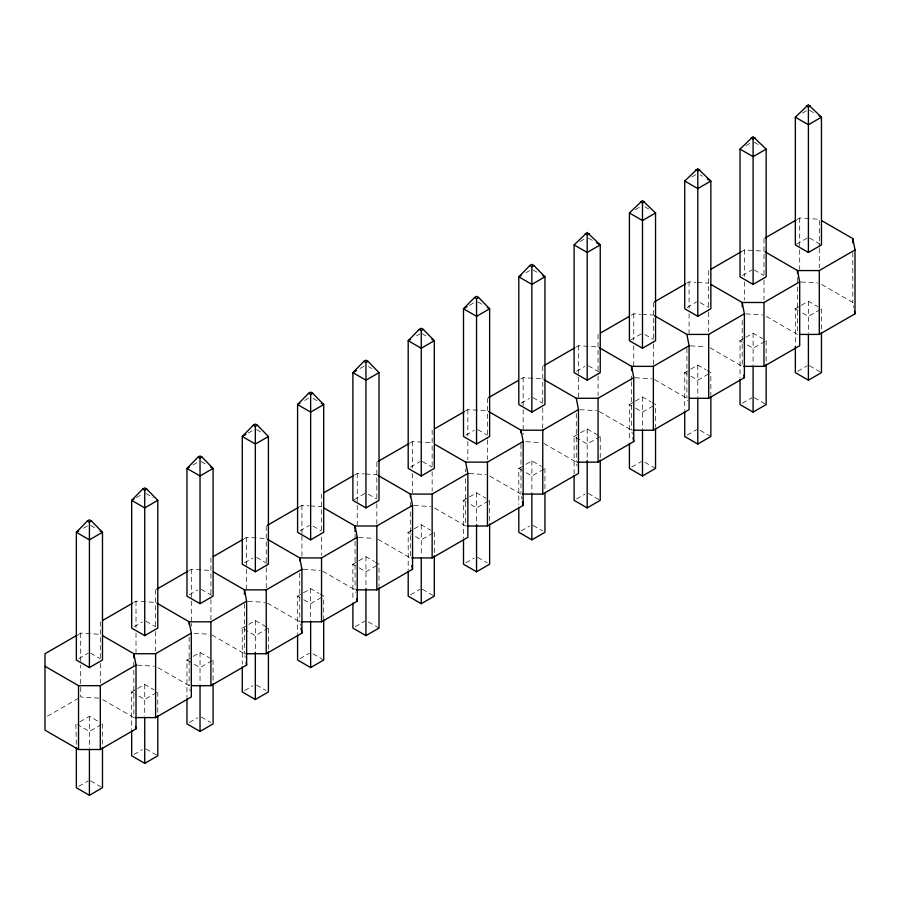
<?xml version="1.0" encoding="UTF-8"?>
<svg xmlns="http://www.w3.org/2000/svg" width="900" height="900" viewBox="0 0 900 900"><rect width="100%" height="100%" fill="white"/><g stroke="black" fill="none" stroke-linecap="round" stroke-linejoin="round"><path stroke-width="0.67" stroke-dasharray="4.5 3.38" d="M83.486 528.176L88.234 525.431M136.418 497.621L142.346 494.19M192.904 464.996L197.662 462.251M248.209 433.069L252.968 430.324M304.706 400.455L309.454 397.71M360.011 368.516L364.759 365.782M416.509 335.902L420.075 333.844M469.44 305.348L474.188 302.603M525.938 272.722L529.493 270.675M580.05 241.481L584.798 238.736M635.355 209.554L641.295 206.123M691.852 176.94L696.6 174.195M745.976 145.688L751.905 142.256M802.462 113.074L807.21 110.329M78.334 634.489L80.707 633.116L100.305 634.365M133.639 602.561L136.013 601.178L155.61 602.438M188.944 570.623L191.317 569.25L210.915 570.51M244.249 538.695L246.634 537.322L266.231 538.571M299.554 506.767L301.939 505.384L308.936 505.834M354.859 474.829L357.244 473.456L364.241 473.906M410.164 442.901L412.549 441.529L432.146 442.789M465.469 410.974L467.854 409.601L487.451 410.85M520.785 379.035L523.159 377.662L542.756 378.923M576.09 347.108L578.464 345.735L598.061 346.995M631.395 315.18L633.769 313.808L640.778 314.257M686.7 283.252L689.085 281.869L696.082 282.319M740.812 252L744.39 249.941L763.988 251.201M797.31 219.386L799.695 218.014L819.293 219.263L819.293 247.039M78.728 658.643L88.234 653.153M134.032 626.715L142.346 621.911M189.338 594.776L197.662 589.984M244.654 562.849L252.968 558.056M299.959 530.921L309.454 525.431M354.071 499.68L364.759 493.504M410.569 467.055L420.075 461.576M465.874 435.127L474.188 430.324M521.179 403.2L529.493 398.396M576.484 371.261L584.798 366.469M630.607 340.02L641.295 333.844M687.105 307.406L696.6 301.916M742.41 275.468L751.905 269.989M796.523 244.226L807.21 238.061M47.385 716.22L78.334 698.355M75.892 724.14L76.354 746.089M79.92 721.822L89.415 716.332L98.921 721.822M131.209 692.212L136.418 689.209M137.599 688.523L144.731 684.405L154.226 689.895M186.514 660.285L200.036 652.477L209.531 657.956M241.819 628.346L255.341 620.539L268.403 628.087L268.403 650.295M297.124 596.419L302.332 593.415M303.514 592.729L310.646 588.611L318.96 593.415M352.429 564.491L357.637 561.476M358.83 560.79L365.951 556.684L374.265 561.476M407.734 532.553L412.942 529.549M414.135 528.863L421.256 524.745L430.762 530.235M463.039 500.625L468.248 497.621M469.44 496.935L476.561 492.817L486.067 498.308M518.344 468.697L524.745 465.007M525.938 464.321L531.866 460.89L541.373 466.369M573.66 436.759L587.183 428.951L600.244 436.5L600.244 458.707M628.965 404.831L634.174 401.827M635.355 401.141L642.488 397.024L650.801 401.827M684.27 372.904L689.479 369.9M690.66 369.214L697.793 365.096L706.106 369.9M739.575 340.976L744.784 337.961M745.976 337.275L753.097 333.169L762.604 338.647M794.88 309.037L800.089 306.034M801.281 305.348L808.403 301.23L817.909 306.72M101.295 724.567L89.415 731.419L77.546 724.567M156.6 692.629L144.731 699.491L135.225 694.001M211.905 660.701L200.036 667.564L191.722 662.76M268.403 628.087L255.341 635.625L242.269 628.087L242.269 664.178M321.334 597.521L310.646 603.697L301.14 598.207M376.639 565.594L365.951 571.77L356.445 566.28M433.136 532.98L421.256 539.831L411.761 534.352M488.441 501.053L476.561 507.904L467.066 502.414M543.746 469.114L531.866 475.976L523.553 471.173M600.244 436.5L587.183 444.037L574.11 436.5L574.11 473.985M653.175 405.945L642.488 412.11L632.981 406.631M708.48 374.006L697.793 380.183L688.286 374.692M764.977 341.392L753.097 348.255L743.591 342.765M820.283 309.465L808.403 316.316L798.896 310.838M78.728 786.364L88.234 780.885M134.032 754.436L142.346 749.633M189.338 722.509L197.662 717.705M244.654 690.581L252.968 685.778M299.959 658.643L309.454 653.164M355.264 626.715L364.759 621.225M410.569 594.788L420.075 589.298M465.874 562.849L474.188 558.056M521.179 530.921L529.493 526.118M576.484 498.994L584.798 494.19M631.8 467.055L641.295 461.576M687.105 435.127L696.6 429.649M742.41 403.2L751.905 397.71M797.715 371.272L807.21 365.782M801.09 281.959L817.886 283.039M697.477 282.409L708.683 283.129M745.785 313.897L762.581 314.966M642.173 314.348L653.366 315.056M690.48 345.825L705.881 346.815M635.175 377.752L651.971 378.832M579.87 409.691L596.666 410.76M525.96 441.709L541.361 442.699M469.26 473.546L486.056 474.626M365.636 473.996L376.841 474.716M413.944 505.485L430.74 506.554M310.331 505.924L321.536 506.644M358.639 537.413L374.04 538.403M303.334 569.34L320.13 570.42M248.029 601.268L264.825 602.347M194.119 633.296L209.52 634.286M137.419 665.134L154.215 666.214M98.91 698.141L80.707 696.971L80.707 665.044M809.595 110.329L814.342 113.074M754.29 142.256L760.219 145.688M700.166 174.881L702.54 176.254M809.595 238.061L820.283 244.226M821.689 284.512L852.817 302.49L853.785 307.519M644.861 206.809L650.801 210.24M754.29 269.989L763.785 275.468M797.715 310.151L795.341 308.779L795.341 344.869M766.384 316.44L797.512 334.418L797.512 285.829M588.364 238.05L594.304 241.481M700.166 302.603L708.48 307.406M809.595 365.782L821.464 372.634M742.41 342.079L740.036 340.706L740.036 378.191M709.875 347.681L742.207 366.356L742.207 317.756M533.059 269.989L537.806 272.722M644.861 334.53L653.175 339.334M707.288 370.586L710.854 372.634L710.854 394.853M754.29 397.71L766.159 404.572M687.105 374.006L684.731 372.634L684.731 410.119M654.57 379.62L686.903 398.284L687.386 400.793M477.754 301.916L483.694 305.348M588.364 365.782L599.051 371.947M651.982 402.514L655.549 404.572L655.549 426.78M700.166 430.324L710.854 436.5M631.8 405.945L629.415 404.572L629.415 440.662M599.265 411.548L631.597 430.211L632.317 433.98M422.449 333.844L426.004 335.902M533.059 397.71L542.565 403.2M644.861 462.262L655.549 468.428M543.96 443.475L576.293 462.15L577.012 465.919M368.325 366.469L371.891 368.516M477.754 429.637L487.249 435.127M588.364 493.504L600.244 500.366M522.371 470.486L518.805 468.428L518.805 504.529M489.848 476.1L520.988 494.077M313.02 398.396L317.767 401.141M422.449 461.576L431.944 467.055M533.059 525.431L542.565 530.921M465.874 501.728L463.5 500.366L463.5 537.851M434.543 508.027L465.683 526.005L465.683 477.416M256.523 429.637L262.463 433.069M368.325 494.19L376.639 498.994M477.754 557.37L487.249 562.849M410.569 533.666L408.195 532.294L408.195 569.779M378.034 539.269L410.366 557.933L410.366 509.344M201.218 461.565L207.157 464.996M313.02 526.118L321.334 530.921M375.457 562.163L379.012 564.221L379.012 586.44M422.449 589.298L434.317 596.16M355.264 565.594L352.89 564.221L352.89 600.322M322.729 571.196L355.061 589.871L355.545 592.38M145.912 493.504L153.045 497.621M256.523 557.37L267.21 563.535M320.141 594.101L323.707 596.149L323.707 618.367M368.325 621.911L379.012 628.087M299.959 597.521L297.585 596.149L297.585 633.634M267.424 603.135L299.756 621.799L300.488 625.567M90.608 525.431L95.355 528.176M201.218 589.298L211.905 595.462M313.02 653.85L323.707 660.015M212.119 635.062L244.451 653.726L245.183 657.506M145.912 621.225L155.419 626.715M256.523 685.091L266.029 690.581M190.53 662.074L186.964 660.015L186.964 697.5M158.006 667.688L189.146 685.665L190.114 690.694M90.608 653.153L100.114 658.643M201.218 717.019L210.724 722.509M134.032 693.315L131.659 691.942L131.659 729.428M102.701 699.615L133.841 717.592L133.841 669.004M145.912 748.957L157.792 755.809M90.608 780.885L102.487 787.736M521.471 496.586L521.955 499.106M852.817 252.506L852.817 302.49M821.464 308.779L821.464 330.986M819.293 248.422L819.293 267.863M808.403 301.23L808.403 333.169M799.695 218.014L799.695 248.558M799.695 249.941L799.695 269.381M797.512 277.504L797.512 284.445M766.159 340.706L766.159 362.925M763.988 238.624L763.988 278.966M763.988 280.282L763.988 299.79M753.097 333.169L753.097 365.096M744.39 249.941L744.39 276.322M744.39 281.869L744.39 299.925M708.683 270.562L708.683 310.894M708.683 312.21L708.683 331.718M697.793 365.096L697.793 397.024M689.085 281.869L689.085 308.25M689.085 313.808L689.085 333.236M686.903 348.3L686.903 398.284M653.366 302.49L653.366 342.832M653.366 344.137L653.366 365.04M642.488 397.024L642.488 428.963M633.769 313.808L633.769 340.178M633.769 345.735L633.769 369.338M631.597 376.065L631.597 380.239M631.597 381.623L631.597 430.211M598.061 334.418L598.061 374.76M598.061 376.065L598.061 395.584M587.183 428.951L587.183 460.699M578.464 345.735L578.464 397.103M576.293 413.55L576.293 462.15M544.939 468.428L544.939 490.646M542.756 366.356L542.756 402.525M542.756 408.004L542.756 428.906M531.866 460.89L531.866 492.817M523.159 377.662L523.159 408.206M523.159 409.601L523.159 434.588M520.988 444.094L520.988 492.683M489.634 500.366L489.634 522.574M487.451 398.284L487.451 438.615M487.451 439.931L487.451 459.45M476.561 492.817L476.561 523.361M467.854 409.601L467.854 435.971M467.854 441.529L467.854 459.574M465.683 469.08L465.683 471.859M434.317 532.294L434.317 553.118M432.146 430.211L432.146 466.391M432.146 471.859L432.146 491.377M421.256 524.745L421.256 555.289M412.549 441.529L412.549 467.91M412.549 473.456L412.549 492.896M410.366 502.402L410.366 507.96M376.841 462.139L376.841 502.481M376.841 503.798L376.841 524.7M365.951 556.684L365.951 587.227M357.244 473.456L357.244 504M357.244 505.384L357.244 524.824M355.061 534.33L355.061 539.887M355.061 541.283L355.061 589.871M321.536 494.077L321.536 531.641M321.536 537.109L321.536 555.233M310.646 588.611L310.646 620.539M301.939 505.384L301.939 534.544M301.939 535.928L301.939 558.146M299.756 573.21L299.756 621.799M266.231 526.005L266.231 566.347M266.231 567.653L266.231 588.555M255.341 620.539L255.341 651.082M246.634 537.322L246.634 567.866M246.634 569.25L246.634 592.852M244.451 603.754L244.451 653.726M213.097 660.015L213.097 682.234M210.915 557.933L210.915 598.275M210.915 599.591L210.915 620.482M200.036 652.477L200.036 684.405M191.317 569.25L191.317 599.794M191.317 601.178L191.317 622.001M191.317 623.396L191.317 626.175M189.146 637.065L189.146 685.665M157.792 691.942L157.792 714.161M155.61 589.871L155.61 626.04M155.61 631.519L155.61 651.026M144.731 684.405L144.731 716.153M136.013 601.178L136.013 627.559M136.013 633.116L136.013 652.545M133.841 662.062L133.841 667.609M102.487 723.881L102.487 746.089M100.305 621.799L100.305 657.967M100.305 663.446L100.305 682.965M89.415 716.332L89.415 748.271M80.707 633.116L80.707 663.66"/><path stroke-width="1.35" d="M87.413 520.976L76.354 532.294L76.354 660.015L89.415 667.553L102.487 660.015L102.487 532.294L91.418 520.976L89.415 519.817L87.413 520.976L89.415 522.135L91.418 520.976M142.718 489.049L131.659 500.355L131.659 628.087L144.731 635.625L157.792 628.087L157.792 500.355L146.734 489.049L144.731 487.89L142.718 489.049L144.731 490.196L146.734 489.049M198.034 457.11L186.964 468.428L186.964 596.149L200.036 603.697L213.097 596.149L213.097 468.428L202.039 457.11L200.036 455.951L198.034 457.11L200.036 458.269L202.039 457.11M253.339 425.183L242.269 436.5L242.269 564.221L255.341 571.77L268.403 564.221L268.403 436.5L257.344 425.183L255.341 424.024L253.339 425.183L255.341 426.341L257.344 425.183M308.644 393.255L297.585 404.561L297.585 532.294L310.646 539.831L323.707 532.294L323.707 404.561L312.649 393.255L310.646 392.096L308.644 393.255L310.646 394.414L312.649 393.255M363.949 361.316L352.89 372.634L352.89 500.355L365.951 507.904L379.012 500.355L379.012 372.634L367.954 361.316L365.951 360.169L363.949 361.316L365.951 362.475L367.954 361.316M419.254 329.389L408.195 340.706L408.195 468.428L421.256 475.976L434.317 468.428L434.317 340.706L423.259 329.389L421.256 328.23L419.254 329.389L421.256 330.548L423.259 329.389M474.559 297.461L463.5 308.779L463.5 436.5L476.561 444.037L489.634 436.5L489.634 308.779L478.564 297.461L476.561 296.303L474.559 297.461L476.561 298.62L478.564 297.461M529.864 265.523L518.805 276.84L518.805 404.572L531.866 412.11L544.939 404.572L544.939 276.84L533.869 265.523L531.866 264.375L529.864 265.523L531.866 266.681L533.869 265.523M574.11 244.912L587.183 232.436L600.244 244.912L600.244 372.634L587.183 380.183L574.11 372.634L574.11 244.912L587.183 252.45L600.244 244.912L596.678 242.854M629.415 212.985L642.488 200.509L655.549 212.985L655.549 340.706L642.488 348.244L629.415 340.706L629.415 212.985L642.488 220.523L655.549 212.985M684.731 181.046L697.793 168.581L710.854 181.046L710.854 308.779L697.793 316.316L684.731 308.779L684.731 181.046L697.793 188.595L710.854 181.046L707.288 178.987M740.036 149.119L753.097 136.642L766.159 149.119L766.159 276.84L753.097 284.389L740.036 276.84L740.036 149.119L753.097 156.656L766.159 149.119M795.341 117.191L808.403 104.715L821.464 117.191L821.464 244.912L808.403 252.461L795.341 244.912L795.341 117.191L808.403 124.729L821.464 117.191L819.09 115.819M585.169 233.595L587.183 234.754L589.185 233.595M640.485 201.667L642.488 202.826L644.49 201.667M695.79 169.74L697.793 170.888L699.795 169.74M751.095 137.801L753.097 138.96L755.1 137.801M806.4 105.874L808.403 107.032L810.405 105.874M78.728 530.921L76.354 532.294L89.415 539.831L102.487 532.294L100.114 530.921M134.032 498.983L131.659 500.355L144.731 507.904L157.792 500.355M189.338 467.055L186.964 468.428L200.036 475.965L213.097 468.428L210.724 467.055M245.835 434.441L242.269 436.5L255.341 444.037L268.403 436.5M299.959 403.2L297.585 404.561L310.646 412.11L323.707 404.561L321.334 403.2M356.445 370.575L352.89 372.634L365.951 380.183L379.012 372.634M410.569 339.334L408.195 340.706L421.256 348.244L434.317 340.706L431.944 339.334M467.066 306.72L463.5 308.779L476.561 316.316L489.634 308.779L487.249 307.406M521.179 275.468L518.805 276.84L531.866 284.389L544.939 276.84L542.565 275.468M77.141 635.175L45 653.726L45 730.159L78.536 749.52L100.305 749.52L136.013 728.91L136.013 665.044L133.841 653.726L102.701 635.749M102.69 620.426L132.446 603.248M156.803 589.185L187.751 571.309M213.3 556.56L243.056 539.381M267.412 525.319L298.361 507.454M323.91 492.705L353.666 475.515M378.034 461.452L408.983 443.588M434.531 428.839L464.287 411.66M488.644 397.598L518.4 380.419M543.949 365.659L574.898 347.794M600.446 333.045L629.01 316.553M654.559 301.804L685.508 283.939M711.056 269.179L740.812 252M765.169 237.938L796.117 220.072M45 666.304L78.536 685.665L100.305 685.665L136.013 665.044M133.841 657.889L133.841 653.726L155.61 653.726L191.317 633.116L189.146 621.799L156.814 603.135M189.146 624.577L189.146 621.799L210.915 621.799L246.634 601.178L244.451 589.871L213.311 571.894M244.451 594.034L244.451 589.871L266.231 589.871L301.939 569.25L299.756 557.933L267.424 539.269M299.756 560.711L299.756 557.933L321.536 557.933L357.244 537.322L355.061 526.005L323.933 508.027M355.061 531.562L355.061 526.005L376.841 526.005L412.549 505.384L410.366 494.077L378.034 475.402M410.366 496.856L410.366 494.077L432.146 494.077L467.854 473.456L465.683 462.139L434.543 444.173M465.683 462.139L487.451 462.139L523.159 441.529L520.988 430.211L488.644 411.548M520.988 432.99L520.988 430.211L542.756 430.211L578.464 409.601L576.293 398.284L543.96 379.609M576.293 398.284L598.061 398.284L633.769 377.662L631.597 366.356L599.265 347.681M631.597 370.519L631.597 366.356L653.366 366.356L689.085 345.735L686.903 334.418L654.57 315.754M686.903 334.418L708.683 334.418L744.39 313.808L742.207 302.49L711.067 284.512M742.207 306.652L742.207 302.49L763.988 302.49L799.695 281.869L797.512 270.562L765.18 251.888M797.512 273.33L797.512 270.562L819.293 270.562L855 249.941L852.817 238.624L821.689 220.646M135.203 717.592L155.61 717.592L191.317 696.971L191.317 633.116M191.869 685.665L210.915 685.665L246.634 665.044L246.634 601.178M245.812 653.726L266.231 653.726L301.939 633.116L301.939 569.25M301.118 621.799L321.536 621.799L357.244 601.178L357.244 537.322M356.423 589.871L376.841 589.871L412.549 569.25L412.549 505.384M411.728 557.933L432.146 557.933L467.854 537.322L467.854 473.456M467.044 526.005L487.451 526.005L523.159 505.395L523.159 441.529M522.349 494.077L542.756 494.077L578.464 473.456L578.464 409.601M577.654 462.15L598.061 462.15L633.769 441.529L633.769 377.662M632.959 430.211L653.366 430.211L689.085 409.601L689.085 345.735M689.625 398.284L708.683 398.284L744.39 377.662L744.39 313.808M743.569 366.356L763.988 366.356L799.695 345.735L799.695 281.869M800.235 334.418L819.293 334.418L855 313.808L855 249.941M76.354 747.484L76.354 787.736L89.415 795.285L102.487 787.736L102.487 747.484M131.659 730.822L131.659 755.809L144.731 763.357L157.792 755.809L157.792 715.545M186.964 698.884L186.964 723.881L200.036 731.419L213.097 723.881L213.097 683.617M242.269 666.956L242.269 691.942L255.341 699.491L268.403 691.942L268.403 651.69M297.585 635.029L297.585 660.015L310.646 667.564L323.707 660.015L323.707 619.751M352.89 603.101L352.89 628.087L365.951 635.625L379.012 628.087L379.012 587.824M408.195 571.163L408.195 596.16L421.256 603.697L434.317 596.16L434.317 555.896M463.5 539.235L463.5 564.221L476.561 571.77L489.634 564.221L489.634 523.957M518.805 507.308L518.805 532.294L531.866 539.831L544.939 532.294L544.939 493.425M574.11 475.369L574.11 500.366L587.183 507.904L600.244 500.366L600.244 460.103M629.415 443.441L629.415 468.428L642.488 475.976L655.549 468.428L655.549 428.175M684.731 411.514L684.731 436.5L697.793 444.049L710.854 436.5L710.854 396.236M740.036 379.575L740.036 404.572L753.097 412.11L766.159 404.572L766.159 364.309M795.341 346.264L795.341 372.634L808.403 380.183L821.464 372.634L821.464 332.381M854.516 311.287L855 313.808M743.906 375.154L744.39 377.662M633.049 437.76L633.769 441.529M522.439 501.615L523.159 505.395M411.817 565.481L412.549 569.25M356.76 598.669L357.244 601.178M300.971 628.087L301.939 633.116M246.15 662.535L246.634 665.044M135.529 726.39L136.013 728.91M852.817 238.624L852.817 242.797M819.293 270.562L819.293 334.418M808.403 107.032L808.403 252.461M808.403 334.361L808.403 380.183M763.988 302.49L763.988 366.356M753.097 138.96L753.097 284.389M753.097 366.3L753.097 412.11M708.683 334.418L708.683 398.284M697.793 170.888L697.793 316.316M697.793 398.228L697.793 444.049M653.366 366.356L653.366 430.211M642.488 202.826L642.488 348.244M642.488 430.155L642.488 475.976M598.061 398.284L598.061 462.15M587.183 234.754L587.183 380.183M587.183 460.699L587.183 507.904M542.756 430.211L542.756 494.077M531.866 266.681L531.866 412.11M531.866 494.021L531.866 539.831M487.451 462.139L487.451 526.005M476.561 298.62L476.561 444.037M476.561 524.565L476.561 571.77M432.146 494.077L432.146 557.933M421.256 330.548L421.256 475.976M421.256 557.887L421.256 603.697M376.841 526.005L376.841 589.871M365.951 362.475L365.951 507.904M365.951 588.431L365.951 635.625M321.536 557.933L321.536 621.799M310.646 394.414L310.646 539.831M310.646 621.742L310.646 667.564M266.231 589.871L266.231 653.726M255.341 426.341L255.341 571.77M255.341 652.286L255.341 699.491M210.915 621.799L210.915 685.665M200.036 458.269L200.036 603.697M200.036 685.609L200.036 731.419M155.61 653.726L155.61 717.592M144.731 490.196L144.731 635.625M144.731 717.536L144.731 763.357M100.305 685.665L100.305 749.52M89.415 522.135L89.415 667.553M89.415 749.464L89.415 795.285M78.536 685.665L78.536 749.52"/></g></svg>
